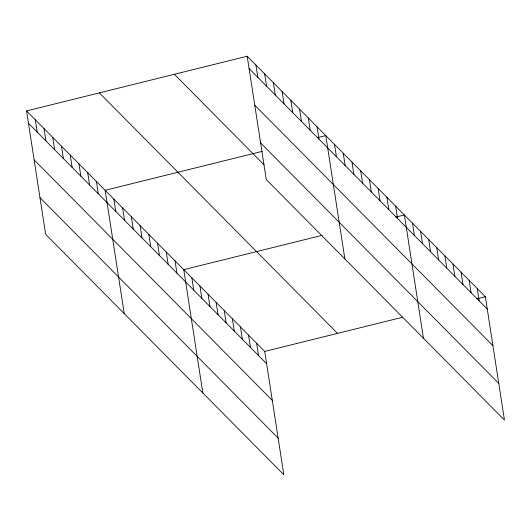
<?xml version="1.0" encoding="UTF-8"?>
<svg xmlns="http://www.w3.org/2000/svg" width="531" height="531" viewBox="0 0 531 531"><rect width="100%" height="100%" fill="white"/><g stroke="black" fill="none" stroke-linecap="round" stroke-linejoin="round"><path stroke-width="0.8" d="M26.55 110.933L264.723 351.429L283.82 474.767L45.646 234.271L26.55 110.933L247.18 56.233L485.354 296.729L504.45 420.067L266.277 179.571L247.18 56.233M262.367 151.315L105.151 190.297L124.241 313.635M317.166 137.728L325.775 135.597L344.871 258.936M322.191 235.333L183.746 269.662L202.842 393M395.768 217.093L404.376 214.962L423.472 338.3M264.723 351.429L402.392 317.299M476.745 298.867L485.354 296.729M249.085 68.552L487.266 309.049M254.761 105.191L492.934 345.688M260.602 142.932L498.782 383.435M174.374 74.28L264.033 164.816M99.357 92.879L337.537 333.382M28.455 123.252L266.635 363.755M34.13 159.891L272.303 400.387M39.971 197.638L278.151 438.135M477.256 288.552L479.168 300.871M469.158 280.375L471.07 292.694M461.061 272.197L462.972 284.516M452.963 264.02L454.875 276.346M444.865 255.842L446.777 268.168M436.767 247.665L438.679 259.991M428.67 239.488L430.575 251.813M420.572 231.31L422.477 243.636M412.474 223.139L414.379 235.459M395.641 206.141L397.553 218.46M386.913 197.32L388.818 209.645M378.178 188.505L380.083 200.824M369.443 179.684L371.348 192.01M360.708 170.869L362.62 183.188M351.98 162.048L353.885 174.374M343.245 153.233L345.15 165.553M334.51 144.412L336.422 156.738M317.047 126.776L318.952 139.095M308.312 117.962L310.217 130.281M299.577 109.14L301.489 121.46M290.849 100.319L292.754 112.645M282.114 91.505L284.019 103.824M273.379 82.683L275.29 95.009M264.644 73.869L266.555 86.188M255.915 65.047L257.82 77.373M256.626 343.252L258.537 355.578M248.528 335.074L250.44 347.4M240.43 326.897L242.342 339.223M232.332 318.719L234.244 331.045M224.235 310.549L226.146 322.868M216.137 302.371L218.049 314.691M208.039 294.194L209.944 306.513M199.941 286.017L201.846 298.336M191.844 277.839L193.749 290.158M175.011 260.84L176.923 273.166M166.283 252.026L168.188 264.345M157.548 243.205L159.453 255.53M148.813 234.39L150.718 246.709M140.078 225.569L141.989 237.888M131.349 216.754L133.254 229.073M122.615 207.933L124.519 220.252M113.88 199.112L115.791 211.438M96.416 181.476L98.321 193.802M87.681 172.661L89.586 184.98M78.946 163.84L80.858 176.166M70.218 155.025L72.123 167.345M61.483 146.204L63.388 158.53M52.748 137.39L54.66 149.709M44.013 128.568L45.925 140.888M35.285 119.754L37.19 132.073"/></g></svg>
